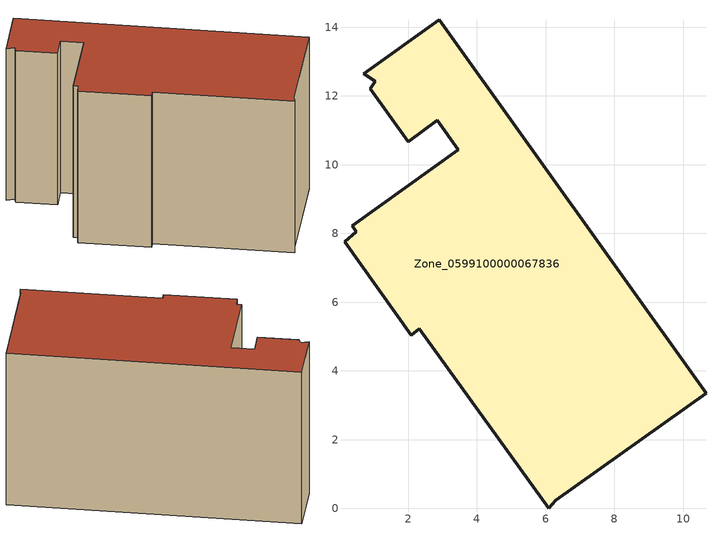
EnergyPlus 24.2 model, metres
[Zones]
Zone_0599100000067836
 floor ground (C_G): 10.67,3.35 6.3,0.23 6.09,0 2.33,5.23 2.09,5.04 0.15,7.75 0.49,8.04 0.37,8.22 3.46,10.43 2.85,11.29 2,10.67 0.89,12.22 1.04,12.42 0.71,12.64 2.91,14.22 z0
 wall outside (C_F): 6.3,0.23 10.67,3.35 2.91,14.22 0.71,12.64 1.04,12.42 0.89,12.22 2,10.67 2.85,11.29 3.46,10.43 0.37,8.22 0.49,8.04 0.15,7.75 2.09,5.04 2.33,5.23 6.09,0 6.3,0.23 z0:7.89
 roof outside (C_R): 2.33,5.23 6.09,0 6.3,0.23 10.67,3.35 2.91,14.22 0.71,12.64 1.04,12.42 0.89,12.22 2,10.67 2.85,11.29 3.46,10.43 0.37,8.22 0.49,8.04 0.15,7.75 2.09,5.04 z7.89
[BUILDING]
Pand.0599100000067836: North Axis=0; Terrain=City; Loads Convergence Tolerance Value=0.04; Temperature Convergence Tolerance Value=0.4; Solar Distribution=FullExterior; Maximum Number of Warmup Days=25; Minimum Number of Warmup Days=1
[Site:Location]
Rotterdam.The.Hague.AP_ZH_NLD Design_Conditions: Latitude=51.96; Longitude=4.45; Time Zone=1; Elevation=-4.5
[SITE:GROUNDTEMPERATURE:BUILDINGSURFACE]
18, 18, 18, 18, 18, 18, 18, 18, 18, 18, 18, 18
[MATERIAL] Thermal Absorptance=0.9; Solar Absorptance=0.7; Visible Absorptance=0.7
Name | Roughness | Thickness | Conductivity | Density | Specific Heat
G.TI.1975-1991 | MediumSmooth | 0.15 | 0.288461 | 540 | 1210
F.TI.1975-1991 | Rough | 0.3 | 0.230769 | 1920 | 840
R.TI.1975-1991 | MediumRough | 0.2 | 0.153846 | 1500 | 1000
[CONSTRUCTION]
C_G: G.TI.1975-1991
C_F: F.TI.1975-1991
C_R: R.TI.1975-1991
[ZONE]
Zone_0599100000067836: Type=1; Multiplier=1; Ceiling Height=Autocalculate; Volume=Autocalculate; Floor Area=autocalculate; Part of Total Floor Area=Yes
[ZONEINFILTRATION:DESIGNFLOWRATE]
Infil_Zone_0599100000067836: Zone or ZoneList or Space or SpaceList=Zone_0599100000067836; Schedule=AlwaysOn; Design Flow Rate Calculation Method=Flow/Area; Flow Rate per Floor Area=0.003; Constant Term Coefficient=1; Temperature Term Coefficient=0; Velocity Term Coefficient=0; Velocity Squared Term Coefficient=0
[HVACTEMPLATE:ZONE:IDEALLOADSAIRSYSTEM]
Zone_0599100000067836: Maximum Heating Supply Air Temperature=50; Minimum Cooling Supply Air Temperature=13; Maximum Heating Supply Air Humidity Ratio=0.0156; Minimum Cooling Supply Air Humidity Ratio=0.0077; Heating Limit=NoLimit; Cooling Limit=NoLimit; Dehumidification Control Type=ConstantSensibleHeatRatio; Cooling Sensible Heat Ratio=0.7; Dehumidification Setpoint=60; Humidification Control Type=None; Humidification Setpoint=30; Outdoor Air Method=None; Outdoor Air Flow Rate per Person=0.00944; Outdoor Air Flow Rate per Zone Floor Area=0; Outdoor Air Flow Rate per Zone=0; Demand Controlled Ventilation Type=None; Outdoor Air Economizer Type=NoEconomizer; Heat Recovery Type=None; Sensible Heat Recovery Effectiveness=0.7; Latent Heat Recovery Effectiveness=0.65
[ZONECONTROL:THERMOSTAT]
ThermostatControl_Zone_0599100000067836: Zone or ZoneList=Zone_0599100000067836; Control Type Schedule=DualSetpointControlType; Control 1=Thermostat_Zone_0599100000067836; Temperature Difference Between Cutout And Setpoint=0
[THERMOSTATSETPOINT:DUALSETPOINT]
Thermostat_Zone_0599100000067836: Heating Setpoint Temperature Schedule=HeatingSetpoint_Zone_0599100000067836; Cooling Setpoint Temperature Schedule=CoolingSetpoint_Zone_0599100000067836
[SCHEDULE:COMPACT]
HeatingSetpoint_Zone_0599100000067836: Through: 12/31, For: AllDays, Until: 24:00, 21
CoolingSetpoint_Zone_0599100000067836: Through: 12/31, For: AllDays, Until: 24:00, 24
DualSetpointControlType: Through: 12/31, For: AllDays, Until: 24:00, 4
AlwaysOn: Through: 12/31, For: AllDays, Until: 24:00, 1
